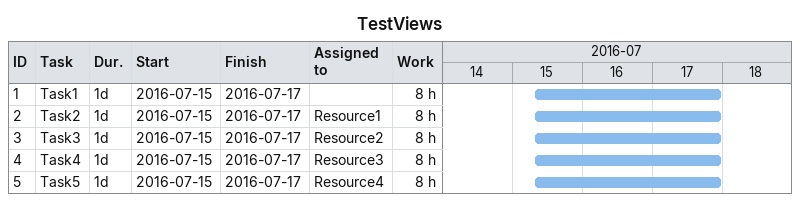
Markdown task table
TestViews

| ID | Task | Duration | Start | Finish | Resources | Work (h) |
|---|---|---|---|---|---|---|
| 1 | Task1 | 1d | 2016-07-15 | 2016-07-17 |  | 8 |
| 2 | Task2 | 1d | 2016-07-15 | 2016-07-17 | Resource1 | 8 |
| 3 | Task3 | 1d | 2016-07-15 | 2016-07-17 | Resource2 | 8 |
| 4 | Task4 | 1d | 2016-07-15 | 2016-07-17 | Resource3 | 8 |
| 5 | Task5 | 1d | 2016-07-15 | 2016-07-17 | Resource4 | 8 |
